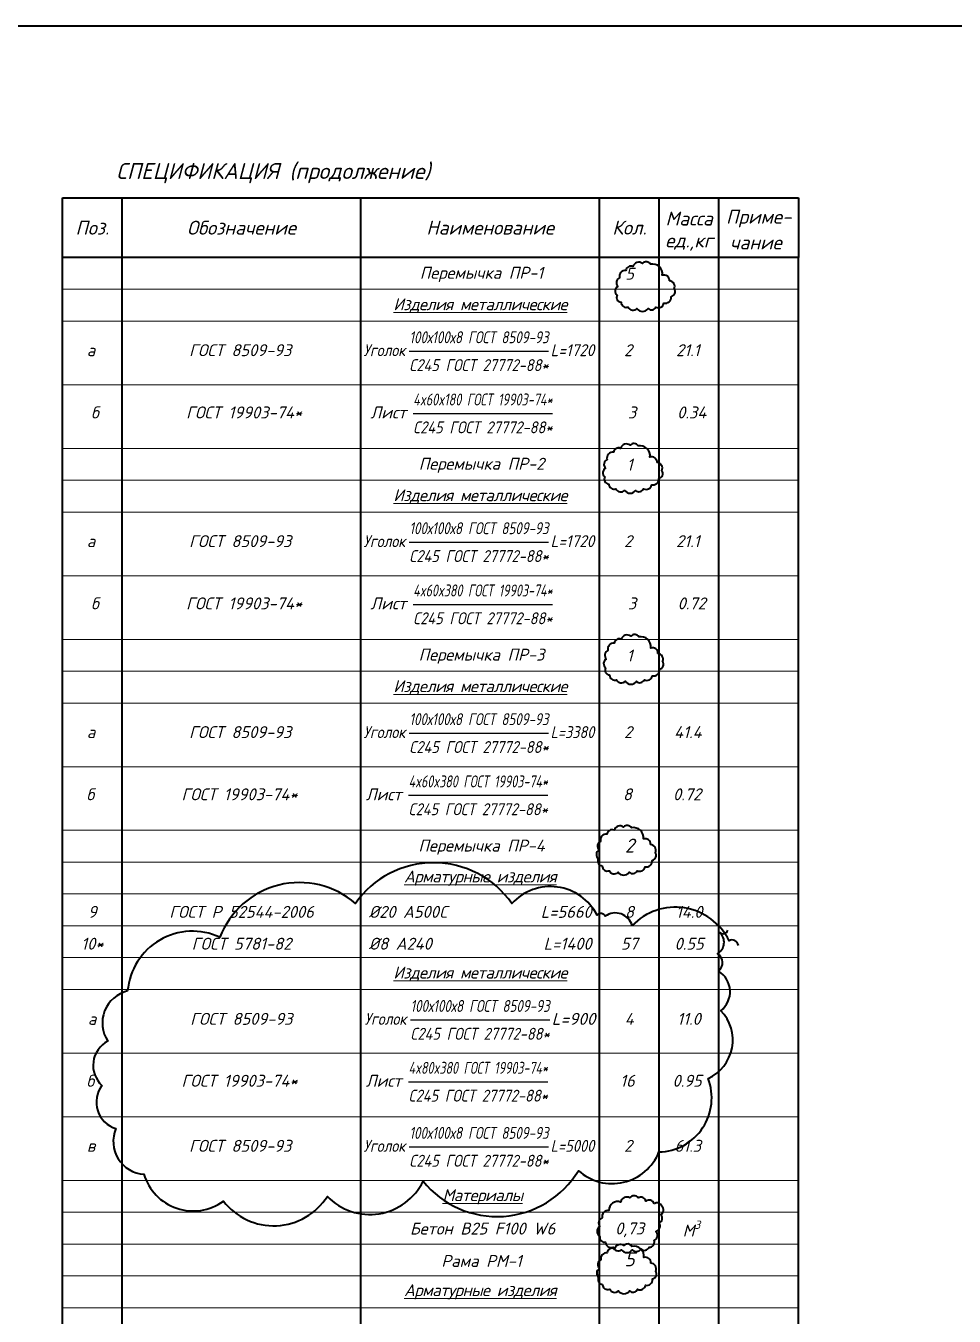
# Model space of a CAD drawing. Header units: millimetres. Extents: x -1807136 to 121189, y 23614 to 410608.
# Drawn here: x 20394 to 43727, y 87799 to 120236 of the extents above; entities that cross this region are included whole.
import ezdxf
from ezdxf.enums import TextEntityAlignment as Align

# ---------------------------------------------------------------- set-up
doc = ezdxf.new("R2010")
doc.units = ezdxf.units.MM
doc.layers.get('0').update_dxf_attribs({"lineweight": 5})
doc.layers.add('#Текст', color=7, linetype='Continuous')
doc.layers.add('k_ Рамка', color=252, linetype='Continuous', lineweight=40)
doc.layers.add('Штриховка', color=7, linetype='Continuous', lineweight=25)
doc.layers.add('NoPrint', color=18, linetype='Continuous', plot=False)
doc.styles.add('STEP PR', font='isocpeui.ttf')

# ---------------------------------------------------------------- blocks, each defined once
blk = doc.blocks.new('vcBlockST6-2-1')
at = {"color": 0, "linetype": 'ByBlock', "lineweight": -2}
blk.add_line((87.5, -8), (122.5, -8), dxfattribs=at)
at = {"color": 0, "linetype": 'ByBlock', "lineweight": -2, "style": 'STEP PR', "flags": 1}
for tag in ['CLASS', 'GOST', 'FILE', 'IDD']:
    blk.add_attdef(tag, text='', height=300, dxfattribs=at).set_placement((0, 0), align=Align.RIGHT)
at = {"color": 0, "linetype": 'ByBlock', "lineweight": -2, "style": 'STEP PR'}
for tag, p, p2 in [('НАИМЕНОВАНИЕ', (87.5, -6), (122.5, -6)), ('ПОЗИЦИЯ', (0.75, -9.25), (14.25, -9.25)), ('ОБОЗНАЧЕНИЕ', (15.75, -9.25), (74.25, -9.25)), ('ПРОФИЛЬ', (76, -9.25), (86.5, -9.25)), ('КОЛИЧЕСТВО', (135.75, -9.25), (149.25, -9.25)), ('ПРИМЕЧАНИЕ', (165.75, -9.25), (184.25, -9.25)), ('ДЛИНА', (123, -9.25), (134, -9.25)), ('МАССА', (150.75, -9.25), (164.25, -9.25)), ('СТАЛЬ', (87.5, -13), (122.5, -13))]:
    blk.add_attdef(tag, text='', height=300, dxfattribs=at).set_placement(p, p2, align=Align.FIT)
blk = doc.blocks.new('vcBlockST6-1-1')
at = {"color": 0, "linetype": 'ByBlock', "lineweight": -2, "style": 'STEP PR', "flags": 1}
for tag in ['CLASS', 'GOST', 'FILE', 'IDD']:
    blk.add_attdef(tag, text='', height=300, dxfattribs=at).set_placement((0, 0), align=Align.RIGHT)
at = {"color": 0, "linetype": 'ByBlock', "lineweight": -2, "style": 'STEP PR'}
for tag, p, p2 in [('ПОЗИЦИЯ', (0.75, -6), (14.25, -6)), ('ОБОЗНАЧЕНИЕ', (15.75, -6), (74.25, -6)), ('КОЛИЧЕСТВО', (135.75, -6), (149.25, -6)), ('ПРИМЕЧАНИЕ', (165.75, -6), (184.25, -6)), ('МАССА', (150.75, -6), (164.25, -6))]:
    blk.add_attdef(tag, text='', height=300, dxfattribs=at).set_placement(p, p2, align=Align.FIT)
blk.add_attdef('НАИМЕНОВАНИЕ', (77, -6), '', height=300, dxfattribs=at)
blk.add_attdef('ДЛИНА', text='', height=300, dxfattribs=at).set_placement((133, -6), align=Align.RIGHT)

msp = doc.modelspace()

# ---------------------------------------------------------------- linework, layer by layer
at = {"color": 8, "lineweight": 13}
for p, q in [((39814.9, 114412.1), (21314.9, 114412.1)), ((39814.9, 113612.1), (21314.9, 113612.1)), ((39814.9, 113612.1), (21314.9, 113612.1)), ((39814.9, 112812.1), (21314.9, 112812.1)), ((39814.9, 111212.1), (21314.9, 111212.1)), ((39814.9, 109612.1), (21314.9, 109612.1)), ((39814.9, 108812.1), (21314.9, 108812.1)), ((39814.9, 108012.1), (21314.9, 108012.1)), ((39814.9, 106412.1), (21314.9, 106412.1)), ((39814.9, 104812.1), (21314.9, 104812.1)), ((39814.9, 104012.1), (21314.9, 104012.1)), ((39814.9, 103212.1), (21314.9, 103212.1)), ((39814.9, 101612.1), (21314.9, 101612.1)), ((39814.9, 100012.1), (21314.9, 100012.1)), ((39814.9, 99212.1), (21314.9, 99212.1)), ((39814.9, 98412.1), (21314.9, 98412.1)), ((39814.9, 97612.1), (21314.9, 97612.1)), ((39814.9, 96812.1), (21314.9, 96812.1)), ((39814.9, 96812.1), (21314.9, 96812.1)), ((39814.9, 96012.1), (21314.9, 96012.1)), ((39814.9, 96012.1), (21314.9, 96012.1)), ((39814.9, 94412.1), (21314.9, 94412.1)), ((39814.9, 92812.1), (21314.9, 92812.1)), ((39814.9, 91212.1), (21314.9, 91212.1)), ((39814.9, 90412.1), (21314.9, 90412.1)), ((39814.9, 89612.1), (21314.9, 89612.1)), ((39814.9, 88812.1), (21314.9, 88812.1)), ((39814.9, 88812.1), (21314.9, 88812.1)), ((39814.9, 88012.1), (21314.9, 88012.1)), ((39814.9, 88012.1), (21314.9, 88012.1))]:
    msp.add_line(p, q, dxfattribs=at)
at = {"color": 3, "lineweight": 40}
msp.add_lwpolyline([(-5222.3, 120235.7), (68567.9, 120235.7), (68521.6, 66268.4), (-5268.6, 66268.4)], close=True, dxfattribs=at)
at = {"layer": 'k_ Рамка'}
for p, q in [((21314.9, 115912.1), (39814.9, 115912.1)), ((21314.9, 114412.1), (21314.9, 115912.1)), ((22814.9, 114412.1), (22814.9, 115912.1)), ((28814.9, 114412.1), (28814.9, 115912.1)), ((34814.9, 114412.1), (34814.9, 115912.1)), ((36314.9, 114412.1), (36314.9, 115912.1)), ((37814.9, 114412.1), (37814.9, 115912.1)), ((39814.9, 115912.1), (39814.9, 114412.1)), ((21314.9, 68012.1), (21314.9, 114412.1)), ((39814.9, 114412.1), (21314.9, 114412.1)), ((22814.9, 68812.1), (22814.9, 114412.1)), ((28814.9, 68812.1), (28814.9, 114412.1)), ((34814.9, 68812.1), (34814.9, 114412.1)), ((36314.9, 68812.1), (36314.9, 114412.1)), ((37814.9, 68812.1), (37814.9, 114412.1)), ((39814.9, 68012.1), (39814.9, 114412.1))]:
    msp.add_line(p, q, dxfattribs=at)
at = {"layer": 'NoPrint', "color": 3, "lineweight": 40}
for points in [[(36571.2, 113824.4, 0.5205671), (36391.8, 113963.9, 0.5205671), (36391.8, 113963.9, 0.5205671), (36092.8, 114242.8, 0.5205671), (36092.8, 114242.8, 0.5205671), (35893.4, 114262.7, 0.5205671), (35893.4, 114262.7, 0.5205671), (35654.1, 114183, 0.5205671), (35654.1, 114183, 0.5205671), (35474.7, 114083.4, 0.5205671), (35474.7, 114083.4, 0.5205671), (35315.2, 113904.1, 0.5205671), (35315.2, 113904.1, 0.5205671), (35275.3, 113684.9, 0.5205671), (35275.3, 113684.9, 0.5205671), (35255.4, 113465.8, 0.5205671), (35255.4, 113465.8, 0.5205671), (35355.1, 113286.4, 0.5205671), (35355.1, 113286.4, 0.5205671), (35534.5, 113166.9, 0.5205671), (35534.5, 113166.9, 0.5205671), (35753.8, 113127.1, 0.5205671), (35753.8, 113127.1, 0.5205671), (36032.9, 113127.1, 0.5205671), (36032.9, 113127.1, 0.5205671), (36232.3, 113166.9, 0.5205671), (36232.3, 113166.9, 0.5205671), (36431.7, 113266.5, 0.5205671), (36431.7, 113266.5, 0.5205671), (36611.1, 113425.9, 0.5205671), (36611.1, 113425.9, 0.5205671), (36690.9, 113625.2, 0.5205671), (36690.9, 113625.2, 0.5205671)], [(36260.7, 109255.3, 0.5205671), (36081.2, 109394.8, 0.5205671), (36081.2, 109394.8, 0.5205671), (35782.2, 109673.7, 0.5205671), (35782.2, 109673.7, 0.5205671), (35582.8, 109693.7, 0.5205671), (35582.8, 109693.7, 0.5205671), (35343.6, 109614, 0.5205671), (35343.6, 109614, 0.5205671), (35164.1, 109514.3, 0.5205671), (35164.1, 109514.3, 0.5205671), (35004.6, 109335, 0.5205671), (35004.6, 109335, 0.5205671), (34964.7, 109115.9, 0.5205671), (34964.7, 109115.9, 0.5205671), (34944.8, 108896.7, 0.5205671), (34944.8, 108896.7, 0.5205671), (35044.5, 108717.4, 0.5205671), (35044.5, 108717.4, 0.5205671), (35223.9, 108597.8, 0.5205671), (35223.9, 108597.8, 0.5205671), (35443.2, 108558, 0.5205671), (35443.2, 108558, 0.5205671), (35722.4, 108558, 0.5205671), (35722.4, 108558, 0.5205671), (35921.7, 108597.8, 0.5205671), (35921.7, 108597.8, 0.5205671), (36121.1, 108697.5, 0.5205671), (36121.1, 108697.5, 0.5205671), (36300.5, 108856.8, 0.5205671), (36300.5, 108856.8, 0.5205671), (36380.3, 109056.1, 0.5205671), (36380.3, 109056.1, 0.5205671)], [(36280.1, 104455.3, 0.5205671), (36100.6, 104594.8, 0.5205671), (36100.6, 104594.8, 0.5205671), (35801.6, 104873.7, 0.5205671), (35801.6, 104873.7, 0.5205671), (35602.2, 104893.7, 0.5205671), (35602.2, 104893.7, 0.5205671), (35363, 104814, 0.5205671), (35363, 104814, 0.5205671), (35183.5, 104714.3, 0.5205671), (35183.5, 104714.3, 0.5205671), (35024, 104535, 0.5205671), (35024, 104535, 0.5205671), (34984.1, 104315.9, 0.5205671), (34984.1, 104315.9, 0.5205671), (34964.2, 104096.7, 0.5205671), (34964.2, 104096.7, 0.5205671), (35063.9, 103917.4, 0.5205671), (35063.9, 103917.4, 0.5205671), (35243.3, 103797.8, 0.5205671), (35243.3, 103797.8, 0.5205671), (35462.6, 103758, 0.5205671), (35462.6, 103758, 0.5205671), (35741.8, 103758, 0.5205671), (35741.8, 103758, 0.5205671), (35941.1, 103797.8, 0.5205671), (35941.1, 103797.8, 0.5205671), (36140.5, 103897.5, 0.5205671), (36140.5, 103897.5, 0.5205671), (36320, 104056.8, 0.5205671), (36320, 104056.8, 0.5205671), (36399.7, 104256.1, 0.5205671), (36399.7, 104256.1, 0.5205671)], [(36097, 99655.3, 0.5205671), (35917.5, 99794.8, 0.5205671), (35917.5, 99794.8, 0.5205671), (35618.5, 100073.7, 0.5205671), (35618.5, 100073.7, 0.5205671), (35419.1, 100093.7, 0.5205671), (35419.1, 100093.7, 0.5205671), (35179.9, 100014, 0.5205671), (35179.9, 100014, 0.5205671), (35000.4, 99914.3, 0.5205671), (35000.4, 99914.3, 0.5205671), (34840.9, 99735, 0.5205671), (34840.9, 99735, 0.5205671), (34801, 99515.9, 0.5205671), (34801, 99515.9, 0.5205671), (34781.1, 99296.7, 0.5205671), (34781.1, 99296.7, 0.5205671), (34880.8, 99117.4, 0.5205671), (34880.8, 99117.4, 0.5205671), (35060.2, 98997.8, 0.5205671), (35060.2, 98997.8, 0.5205671), (35279.5, 98958, 0.5205671), (35279.5, 98958, 0.5205671), (35558.7, 98958, 0.5205671), (35558.7, 98958, 0.5205671), (35758, 98997.8, 0.5205671), (35758, 98997.8, 0.5205671), (35957.4, 99097.5, 0.5205671), (35957.4, 99097.5, 0.5205671), (36136.9, 99256.8, 0.5205671), (36136.9, 99256.8, 0.5205671), (36216.6, 99456.1, 0.5205671), (36216.6, 99456.1, 0.5205671)], [(36186, 90625.5, 0.5205671), (35975.6, 90688.6, 0.5205671), (35975.6, 90688.6, 0.5205671), (35786.2, 90772.7, 0.5205671), (35786.2, 90772.7, 0.5205671), (35575.8, 90772.7, 0.5205671), (35575.8, 90772.7, 0.5205671), (35344.4, 90667.6, 0.5205671), (35344.4, 90667.6, 0.5205671), (35049.9, 90457.3, 0.5205671), (35049.9, 90457.3, 0.5205671), (34881.6, 90268.1, 0.5205671), (34881.6, 90268.1, 0.5205671), (34818.5, 90057.9, 0.5205671), (34818.5, 90057.9, 0.5205671), (34818.5, 89805.6, 0.5205671), (34818.5, 89805.6, 0.5205671), (34965.7, 89658.4, 0.5205671), (34965.7, 89658.4, 0.5205671), (35155.1, 89532.3, 0.5205671), (35155.1, 89532.3, 0.5205671), (35365.5, 89469.2, 0.5205671), (35365.5, 89469.2, 0.5205671), (35639, 89469.2, 0.5205671), (35639, 89469.2, 0.5205671), (35849.3, 89490.2, 0.5205671), (35849.3, 89490.2, 0.5205671), (36059.7, 89532.3, 0.5205671), (36059.7, 89532.3, 0.5205671), (36186, 89700.4, 0.5205671), (36186, 89700.4, 0.5205671), (36228, 89931.7, 0.5205671), (36228, 89931.7, 0.5205671), (36312.2, 90142, 0.5205671), (36312.2, 90142, 0.5205671), (36354.3, 90352.2, 0.5205671), (36354.3, 90352.2, 0.5205671), (36375.3, 90562.4, 0.5205671), (36375.3, 90562.4, 0.5205671)], [(36105.7, 89133.4, 0.5205671), (35926.3, 89272.9, 0.5205671), (35926.3, 89272.9, 0.5205671), (35627.2, 89551.8, 0.5205671), (35627.2, 89551.8, 0.5205671), (35427.8, 89571.8, 0.5205671), (35427.8, 89571.8, 0.5205671), (35188.6, 89492.1, 0.5205671), (35188.6, 89492.1, 0.5205671), (35009.2, 89392.4, 0.5205671), (35009.2, 89392.4, 0.5205671), (34849.7, 89213.1, 0.5205671), (34849.7, 89213.1, 0.5205671), (34809.8, 88994, 0.5205671), (34809.8, 88994, 0.5205671), (34789.8, 88774.8, 0.5205671), (34789.8, 88774.8, 0.5205671), (34889.5, 88595.5, 0.5205671), (34889.5, 88595.5, 0.5205671), (35069, 88475.9, 0.5205671), (35069, 88475.9, 0.5205671), (35288.3, 88436.1, 0.5205671), (35288.3, 88436.1, 0.5205671), (35567.4, 88436.1, 0.5205671), (35567.4, 88436.1, 0.5205671), (35766.8, 88475.9, 0.5205671), (35766.8, 88475.9, 0.5205671), (35966.2, 88575.6, 0.5205671), (35966.2, 88575.6, 0.5205671), (36145.6, 88734.9, 0.5205671), (36145.6, 88734.9, 0.5205671), (36225.3, 88934.2, 0.5205671), (36225.3, 88934.2, 0.5205671)]]:
    msp.add_lwpolyline(points, format="xyb", close=True, dxfattribs=at)
msp.add_lwpolyline([(38303.3, 97118.6, 0.5205671), (38068.5, 97236, 0.5205671), (38068.5, 97236, 0.5205671), (35632.5, 97617.3, 0.5205671), (35632.5, 97617.3, 0.5205671), (34957.4, 97852, 0.5205671), (34957.4, 97852, 0.5205671), (34752, 97881.4, 0.5205671), (34752, 97881.4, 0.5205671), (32609.4, 98174.7, 0.5205671), (32609.4, 98174.7, 0.5205671), (28676.5, 98174.7, 0.5205671), (28676.5, 98174.7, 0.5205671), (25271.8, 97324, 0.5205671), (25271.8, 97324, 0.5205671), (22953.2, 95974.5, 0.5205671), (22953.2, 95974.5, 0.5205671), (22454.2, 94713, 0.5205671), (22454.2, 94713, 0.5205671), (22307.5, 93598.3, 0.5205671), (22307.5, 93598.3, 0.5205671), (22659.7, 92512.8, 0.5205671), (22659.7, 92512.8, 0.5205671), (23364.1, 91368.7, 0.5205671), (23364.1, 91368.7, 0.5205671), (25359.9, 90694, 0.5205671), (25359.9, 90694, 0.5205671), (27972.1, 90811.3, 0.5205671), (27972.1, 90811.3, 0.5205671), (30378.8, 91192.7, 0.5205671), (30378.8, 91192.7, 0.5205671), (34282.4, 91456.7, 0.5205671), (34282.4, 91456.7, 0.5205671), (36307.5, 91926.1, 0.5205671), (36307.5, 91926.1, 0.5205671), (37540.2, 93774.3, 0.5205671), (37540.2, 93774.3, 0.5205671), (37863.1, 95475.8, 0.5205671), (37863.1, 95475.8, 0.5205671), (37804.4, 96473.2, 0.5205671), (37804.4, 96473.2, 0.5205671), (37775, 96913.3, 0.5205671), (37775, 96913.3, 0.5205671), (37833.7, 97441.3, 0.5205671), (37833.7, 97441.3, 0.5205671), (38039.2, 97500, 0.5205671), (38039.2, 97500)], format="xyb", dxfattribs=at)

# ---------------------------------------------------------------- block references
at = {"layer": '#Текст'}
ref = msp.add_blockref('vcBlockST6-1-1', (21314.9, 98412.1), dxfattribs=dict(at, xscale=100, yscale=100))
ref.add_attrib('ПОЗИЦИЯ', '9', dxfattribs={"layer": '0', "color": 0, "linetype": 'ByBlock', "lineweight": -2, "height": 300, "style": 'STEP PR'}).set_placement((22064.9, 97812.1), align=Align.CENTER)
ref.add_attrib('ОБОЗНАЧЕНИЕ', 'ГОСТ Р 52544-2006', dxfattribs={"layer": '0', "color": 0, "linetype": 'ByBlock', "lineweight": -2, "height": 300, "style": 'STEP PR'}).set_placement((25814.9, 97812.1), align=Align.CENTER)
ref.add_attrib('НАИМЕНОВАНИЕ', '%%C20 A500C', (29014.9, 97812.1), dxfattribs={"layer": '0', "color": 0, "linetype": 'ByBlock', "lineweight": -2, "height": 300, "style": 'STEP PR'})
ref.add_attrib('ДЛИНА', 'L=5660', dxfattribs={"layer": '0', "color": 0, "linetype": 'ByBlock', "lineweight": -2, "height": 300, "style": 'STEP PR'}).set_placement((34614.9, 97812.1), align=Align.RIGHT)
ref.add_attrib('КОЛИЧЕСТВО', '8', dxfattribs={"layer": '0', "color": 0, "linetype": 'ByBlock', "lineweight": -2, "height": 300, "style": 'STEP PR'}).set_placement((35564.9, 97812.1), align=Align.CENTER)
ref.add_attrib('МАССА', '14.0', dxfattribs={"layer": '0', "color": 0, "linetype": 'ByBlock', "lineweight": -2, "height": 300, "style": 'STEP PR'}).set_placement((37064.9, 97812.1), align=Align.CENTER)
ref = msp.add_blockref('vcBlockST6-1-1', (21314.9, 97612.1), dxfattribs=dict(at, xscale=100, yscale=100))
ref.add_attrib('ПОЗИЦИЯ', '10*', dxfattribs={"layer": '0', "color": 0, "linetype": 'ByBlock', "lineweight": -2, "height": 300, "style": 'STEP PR'}).set_placement((22064.9, 97012.1), align=Align.CENTER)
ref.add_attrib('ОБОЗНАЧЕНИЕ', 'ГОСТ 5781-82', dxfattribs={"layer": '0', "color": 0, "linetype": 'ByBlock', "lineweight": -2, "height": 300, "style": 'STEP PR'}).set_placement((25814.9, 97012.1), align=Align.CENTER)
ref.add_attrib('НАИМЕНОВАНИЕ', '%%C8 A240', (29014.9, 97012.1), dxfattribs={"layer": '0', "color": 0, "linetype": 'ByBlock', "lineweight": -2, "height": 300, "style": 'STEP PR'})
ref.add_attrib('ДЛИНА', 'L=1400', dxfattribs={"layer": '0', "color": 0, "linetype": 'ByBlock', "lineweight": -2, "height": 300, "style": 'STEP PR'}).set_placement((34614.9, 97012.1), align=Align.RIGHT)
ref.add_attrib('КОЛИЧЕСТВО', '57', dxfattribs={"layer": '0', "color": 0, "linetype": 'ByBlock', "lineweight": -2, "height": 300, "style": 'STEP PR'}).set_placement((35564.9, 97012.1), align=Align.CENTER)
ref.add_attrib('МАССА', '0.55', dxfattribs={"layer": '0', "color": 0, "linetype": 'ByBlock', "lineweight": -2, "height": 300, "style": 'STEP PR'}).set_placement((37064.9, 97012.1), align=Align.CENTER)
at = {"layer": 'Штриховка'}
ref = msp.add_blockref('vcBlockST6-2-1', (21282.9, 112856.1), dxfattribs=dict(at, xscale=100, yscale=100))
ref.add_attrib('ПОЗИЦИЯ', 'a', dxfattribs={"layer": '0', "color": 0, "linetype": 'ByBlock', "lineweight": -2, "height": 300, "style": 'STEP PR'}).set_placement((22032.9, 111931.1), align=Align.CENTER)
ref.add_attrib('ОБОЗНАЧЕНИЕ', 'ГОСТ 8509-93', dxfattribs={"layer": '0', "color": 0, "linetype": 'ByBlock', "lineweight": -2, "height": 300, "style": 'STEP PR'}).set_placement((25782.9, 111931.1), align=Align.CENTER)
ref.add_attrib('ПРОФИЛЬ', 'Уголок', dxfattribs={"layer": '0', "color": 0, "linetype": 'ByBlock', "lineweight": -2, "height": 300, "style": 'STEP PR', "width": 0.773999}).set_placement((28882.9, 111931.1), (29932.9, 111931.1), align=Align.FIT)
ref.add_attrib('НАИМЕНОВАНИЕ', '100х100х8 ГОСТ 8509-93', dxfattribs={"layer": '0', "color": 0, "linetype": 'ByBlock', "lineweight": -2, "height": 300, "style": 'STEP PR', "width": 0.746124}).set_placement((30032.9, 112256.1), (33532.9, 112256.1), align=Align.FIT)
ref.add_attrib('СТАЛЬ', 'С245 ГОСТ 27772-88*', dxfattribs={"layer": '0', "color": 0, "linetype": 'ByBlock', "lineweight": -2, "height": 300, "style": 'STEP PR', "width": 0.832342}).set_placement((30032.9, 111556.1), (33532.9, 111556.1), align=Align.FIT)
ref.add_attrib('ДЛИНА', 'L=1720', dxfattribs={"layer": '0', "color": 0, "linetype": 'ByBlock', "lineweight": -2, "height": 300, "style": 'STEP PR', "width": 0.870817}).set_placement((33582.9, 111931.1), (34682.9, 111931.1), align=Align.FIT)
ref.add_attrib('КОЛИЧЕСТВО', '2', dxfattribs={"layer": '0', "color": 0, "linetype": 'ByBlock', "lineweight": -2, "height": 300, "style": 'STEP PR'}).set_placement((35532.9, 111931.1), align=Align.CENTER)
ref.add_attrib('МАССА', '21.1', dxfattribs={"layer": '0', "color": 0, "linetype": 'ByBlock', "lineweight": -2, "height": 300, "style": 'STEP PR'}).set_placement((37032.9, 111931.1), align=Align.CENTER)
ref = msp.add_blockref('vcBlockST6-2-1', (21380.5, 111292.1), dxfattribs=dict(at, xscale=100, yscale=100))
ref.add_attrib('ПОЗИЦИЯ', 'б', dxfattribs={"layer": '0', "color": 0, "linetype": 'ByBlock', "lineweight": -2, "height": 300, "style": 'STEP PR'}).set_placement((22130.5, 110367.1), align=Align.CENTER)
ref.add_attrib('ОБОЗНАЧЕНИЕ', 'ГОСТ 19903-74*', dxfattribs={"layer": '0', "color": 0, "linetype": 'ByBlock', "lineweight": -2, "height": 300, "style": 'STEP PR'}).set_placement((25880.5, 110367.1), align=Align.CENTER)
ref.add_attrib('ПРОФИЛЬ', 'Лист', dxfattribs={"layer": '0', "color": 0, "linetype": 'ByBlock', "lineweight": -2, "height": 300, "style": 'STEP PR'}).set_placement((29505.5, 110367.1), align=Align.CENTER)
ref.add_attrib('НАИМЕНОВАНИЕ', '4x60x180 ГОСТ 19903-74*', dxfattribs={"layer": '0', "color": 0, "linetype": 'ByBlock', "lineweight": -2, "height": 300, "style": 'STEP PR', "width": 0.702619}).set_placement((30130.5, 110692.1), (33630.5, 110692.1), align=Align.FIT)
ref.add_attrib('СТАЛЬ', 'С245 ГОСТ 27772-88*', dxfattribs={"layer": '0', "color": 0, "linetype": 'ByBlock', "lineweight": -2, "height": 300, "style": 'STEP PR', "width": 0.832342}).set_placement((30130.5, 109992.1), (33630.5, 109992.1), align=Align.FIT)
ref.add_attrib('КОЛИЧЕСТВО', '3', dxfattribs={"layer": '0', "color": 0, "linetype": 'ByBlock', "lineweight": -2, "height": 300, "style": 'STEP PR'}).set_placement((35630.5, 110367.1), align=Align.CENTER)
ref.add_attrib('МАССА', '0.34', dxfattribs={"layer": '0', "color": 0, "linetype": 'ByBlock', "lineweight": -2, "height": 300, "style": 'STEP PR'}).set_placement((37130.5, 110367.1), align=Align.CENTER)
ref = msp.add_blockref('vcBlockST6-2-1', (21282.9, 108056.1), dxfattribs=dict(at, xscale=100, yscale=100))
ref.add_attrib('ПОЗИЦИЯ', 'a', dxfattribs={"layer": '0', "color": 0, "linetype": 'ByBlock', "lineweight": -2, "height": 300, "style": 'STEP PR'}).set_placement((22032.9, 107131.1), align=Align.CENTER)
ref.add_attrib('ОБОЗНАЧЕНИЕ', 'ГОСТ 8509-93', dxfattribs={"layer": '0', "color": 0, "linetype": 'ByBlock', "lineweight": -2, "height": 300, "style": 'STEP PR'}).set_placement((25782.9, 107131.1), align=Align.CENTER)
ref.add_attrib('ПРОФИЛЬ', 'Уголок', dxfattribs={"layer": '0', "color": 0, "linetype": 'ByBlock', "lineweight": -2, "height": 300, "style": 'STEP PR', "width": 0.773999}).set_placement((28882.9, 107131.1), (29932.9, 107131.1), align=Align.FIT)
ref.add_attrib('НАИМЕНОВАНИЕ', '100х100х8 ГОСТ 8509-93', dxfattribs={"layer": '0', "color": 0, "linetype": 'ByBlock', "lineweight": -2, "height": 300, "style": 'STEP PR', "width": 0.746124}).set_placement((30032.9, 107456.1), (33532.9, 107456.1), align=Align.FIT)
ref.add_attrib('СТАЛЬ', 'С245 ГОСТ 27772-88*', dxfattribs={"layer": '0', "color": 0, "linetype": 'ByBlock', "lineweight": -2, "height": 300, "style": 'STEP PR', "width": 0.832342}).set_placement((30032.9, 106756.1), (33532.9, 106756.1), align=Align.FIT)
ref.add_attrib('ДЛИНА', 'L=1720', dxfattribs={"layer": '0', "color": 0, "linetype": 'ByBlock', "lineweight": -2, "height": 300, "style": 'STEP PR', "width": 0.870817}).set_placement((33582.9, 107131.1), (34682.9, 107131.1), align=Align.FIT)
ref.add_attrib('КОЛИЧЕСТВО', '2', dxfattribs={"layer": '0', "color": 0, "linetype": 'ByBlock', "lineweight": -2, "height": 300, "style": 'STEP PR'}).set_placement((35532.9, 107131.1), align=Align.CENTER)
ref.add_attrib('МАССА', '21.1', dxfattribs={"layer": '0', "color": 0, "linetype": 'ByBlock', "lineweight": -2, "height": 300, "style": 'STEP PR'}).set_placement((37032.9, 107131.1), align=Align.CENTER)
ref = msp.add_blockref('vcBlockST6-2-1', (21380.5, 106492.1), dxfattribs=dict(at, xscale=100, yscale=100))
ref.add_attrib('ПОЗИЦИЯ', 'б', dxfattribs={"layer": '0', "color": 0, "linetype": 'ByBlock', "lineweight": -2, "height": 300, "style": 'STEP PR'}).set_placement((22130.5, 105567.1), align=Align.CENTER)
ref.add_attrib('ОБОЗНАЧЕНИЕ', 'ГОСТ 19903-74*', dxfattribs={"layer": '0', "color": 0, "linetype": 'ByBlock', "lineweight": -2, "height": 300, "style": 'STEP PR'}).set_placement((25880.5, 105567.1), align=Align.CENTER)
ref.add_attrib('ПРОФИЛЬ', 'Лист', dxfattribs={"layer": '0', "color": 0, "linetype": 'ByBlock', "lineweight": -2, "height": 300, "style": 'STEP PR'}).set_placement((29505.5, 105567.1), align=Align.CENTER)
ref.add_attrib('НАИМЕНОВАНИЕ', '4x60x380 ГОСТ 19903-74*', dxfattribs={"layer": '0', "color": 0, "linetype": 'ByBlock', "lineweight": -2, "height": 300, "style": 'STEP PR', "width": 0.693944}).set_placement((30130.5, 105892.1), (33630.5, 105892.1), align=Align.FIT)
ref.add_attrib('СТАЛЬ', 'С245 ГОСТ 27772-88*', dxfattribs={"layer": '0', "color": 0, "linetype": 'ByBlock', "lineweight": -2, "height": 300, "style": 'STEP PR', "width": 0.832342}).set_placement((30130.5, 105192.1), (33630.5, 105192.1), align=Align.FIT)
ref.add_attrib('КОЛИЧЕСТВО', '3', dxfattribs={"layer": '0', "color": 0, "linetype": 'ByBlock', "lineweight": -2, "height": 300, "style": 'STEP PR'}).set_placement((35630.5, 105567.1), align=Align.CENTER)
ref.add_attrib('МАССА', '0.72', dxfattribs={"layer": '0', "color": 0, "linetype": 'ByBlock', "lineweight": -2, "height": 300, "style": 'STEP PR'}).set_placement((37130.5, 105567.1), align=Align.CENTER)
ref = msp.add_blockref('vcBlockST6-2-1', (21282.9, 103256.1), dxfattribs=dict(at, xscale=100, yscale=100))
ref.add_attrib('ПОЗИЦИЯ', 'a', dxfattribs={"layer": '0', "color": 0, "linetype": 'ByBlock', "lineweight": -2, "height": 300, "style": 'STEP PR'}).set_placement((22032.9, 102331.1), align=Align.CENTER)
ref.add_attrib('ОБОЗНАЧЕНИЕ', 'ГОСТ 8509-93', dxfattribs={"layer": '0', "color": 0, "linetype": 'ByBlock', "lineweight": -2, "height": 300, "style": 'STEP PR'}).set_placement((25782.9, 102331.1), align=Align.CENTER)
ref.add_attrib('ПРОФИЛЬ', 'Уголок', dxfattribs={"layer": '0', "color": 0, "linetype": 'ByBlock', "lineweight": -2, "height": 300, "style": 'STEP PR', "width": 0.773999}).set_placement((28882.9, 102331.1), (29932.9, 102331.1), align=Align.FIT)
ref.add_attrib('НАИМЕНОВАНИЕ', '100х100х8 ГОСТ 8509-93', dxfattribs={"layer": '0', "color": 0, "linetype": 'ByBlock', "lineweight": -2, "height": 300, "style": 'STEP PR', "width": 0.746124}).set_placement((30032.9, 102656.1), (33532.9, 102656.1), align=Align.FIT)
ref.add_attrib('СТАЛЬ', 'С245 ГОСТ 27772-88*', dxfattribs={"layer": '0', "color": 0, "linetype": 'ByBlock', "lineweight": -2, "height": 300, "style": 'STEP PR', "width": 0.832342}).set_placement((30032.9, 101956.1), (33532.9, 101956.1), align=Align.FIT)
ref.add_attrib('ДЛИНА', 'L=3380', dxfattribs={"layer": '0', "color": 0, "linetype": 'ByBlock', "lineweight": -2, "height": 300, "style": 'STEP PR', "width": 0.829904}).set_placement((33582.9, 102331.1), (34682.9, 102331.1), align=Align.FIT)
ref.add_attrib('КОЛИЧЕСТВО', '2', dxfattribs={"layer": '0', "color": 0, "linetype": 'ByBlock', "lineweight": -2, "height": 300, "style": 'STEP PR'}).set_placement((35532.9, 102331.1), align=Align.CENTER)
ref.add_attrib('МАССА', '41.4', dxfattribs={"layer": '0', "color": 0, "linetype": 'ByBlock', "lineweight": -2, "height": 300, "style": 'STEP PR'}).set_placement((37032.9, 102331.1), align=Align.CENTER)
ref = msp.add_blockref('vcBlockST6-2-1', (21264.6, 101692.1), dxfattribs=dict(at, xscale=100, yscale=100))
ref.add_attrib('ПОЗИЦИЯ', 'б', dxfattribs={"layer": '0', "color": 0, "linetype": 'ByBlock', "lineweight": -2, "height": 300, "style": 'STEP PR'}).set_placement((22014.6, 100767.1), align=Align.CENTER)
ref.add_attrib('ОБОЗНАЧЕНИЕ', 'ГОСТ 19903-74*', dxfattribs={"layer": '0', "color": 0, "linetype": 'ByBlock', "lineweight": -2, "height": 300, "style": 'STEP PR'}).set_placement((25764.6, 100767.1), align=Align.CENTER)
ref.add_attrib('ПРОФИЛЬ', 'Лист', dxfattribs={"layer": '0', "color": 0, "linetype": 'ByBlock', "lineweight": -2, "height": 300, "style": 'STEP PR'}).set_placement((29389.6, 100767.1), align=Align.CENTER)
ref.add_attrib('НАИМЕНОВАНИЕ', '4x60x380 ГОСТ 19903-74*', dxfattribs={"layer": '0', "color": 0, "linetype": 'ByBlock', "lineweight": -2, "height": 300, "style": 'STEP PR', "width": 0.693944}).set_placement((30014.6, 101092.1), (33514.6, 101092.1), align=Align.FIT)
ref.add_attrib('СТАЛЬ', 'С245 ГОСТ 27772-88*', dxfattribs={"layer": '0', "color": 0, "linetype": 'ByBlock', "lineweight": -2, "height": 300, "style": 'STEP PR', "width": 0.832342}).set_placement((30014.6, 100392.1), (33514.6, 100392.1), align=Align.FIT)
ref.add_attrib('КОЛИЧЕСТВО', '8', dxfattribs={"layer": '0', "color": 0, "linetype": 'ByBlock', "lineweight": -2, "height": 300, "style": 'STEP PR'}).set_placement((35514.6, 100767.1), align=Align.CENTER)
ref.add_attrib('МАССА', '0.72', dxfattribs={"layer": '0', "color": 0, "linetype": 'ByBlock', "lineweight": -2, "height": 300, "style": 'STEP PR'}).set_placement((37014.6, 100767.1), align=Align.CENTER)
ref = msp.add_blockref('vcBlockST6-2-1', (21310.2, 96047.4), dxfattribs=dict(at, xscale=100, yscale=100))
ref.add_attrib('ПОЗИЦИЯ', 'а', dxfattribs={"layer": '0', "color": 0, "linetype": 'ByBlock', "lineweight": -2, "height": 300, "style": 'STEP PR'}).set_placement((22060.2, 95122.4), align=Align.CENTER)
ref.add_attrib('ОБОЗНАЧЕНИЕ', 'ГОСТ 8509-93', dxfattribs={"layer": '0', "color": 0, "linetype": 'ByBlock', "lineweight": -2, "height": 300, "style": 'STEP PR'}).set_placement((25810.2, 95122.4), align=Align.CENTER)
ref.add_attrib('ПРОФИЛЬ', 'Уголок', dxfattribs={"layer": '0', "color": 0, "linetype": 'ByBlock', "lineweight": -2, "height": 300, "style": 'STEP PR', "width": 0.773999}).set_placement((28910.2, 95122.4), (29960.2, 95122.4), align=Align.FIT)
ref.add_attrib('НАИМЕНОВАНИЕ', '100х100х8 ГОСТ 8509-93', dxfattribs={"layer": '0', "color": 0, "linetype": 'ByBlock', "lineweight": -2, "height": 300, "style": 'STEP PR', "width": 0.746124}).set_placement((30060.2, 95447.4), (33560.2, 95447.4), align=Align.FIT)
ref.add_attrib('СТАЛЬ', 'С245 ГОСТ 27772-88*', dxfattribs={"layer": '0', "color": 0, "linetype": 'ByBlock', "lineweight": -2, "height": 300, "style": 'STEP PR', "width": 0.832342}).set_placement((30060.2, 94747.4), (33560.2, 94747.4), align=Align.FIT)
ref.add_attrib('ДЛИНА', 'L=900', dxfattribs={"layer": '0', "color": 0, "linetype": 'ByBlock', "lineweight": -2, "height": 300, "style": 'STEP PR', "width": 0.992821}).set_placement((33610.2, 95122.4), (34710.2, 95122.4), align=Align.FIT)
ref.add_attrib('КОЛИЧЕСТВО', '4', dxfattribs={"layer": '0', "color": 0, "linetype": 'ByBlock', "lineweight": -2, "height": 300, "style": 'STEP PR'}).set_placement((35560.2, 95122.4), align=Align.CENTER)
ref.add_attrib('МАССА', '11.0', dxfattribs={"layer": '0', "color": 0, "linetype": 'ByBlock', "lineweight": -2, "height": 300, "style": 'STEP PR'}).set_placement((37060.2, 95122.4), align=Align.CENTER)
ref = msp.add_blockref('vcBlockST6-2-1', (21264.6, 94492.1), dxfattribs=dict(at, xscale=100, yscale=100))
ref.add_attrib('ПОЗИЦИЯ', 'б', dxfattribs={"layer": '0', "color": 0, "linetype": 'ByBlock', "lineweight": -2, "height": 300, "style": 'STEP PR'}).set_placement((22014.6, 93567.1), align=Align.CENTER)
ref.add_attrib('ОБОЗНАЧЕНИЕ', 'ГОСТ 19903-74*', dxfattribs={"layer": '0', "color": 0, "linetype": 'ByBlock', "lineweight": -2, "height": 300, "style": 'STEP PR'}).set_placement((25764.6, 93567.1), align=Align.CENTER)
ref.add_attrib('ПРОФИЛЬ', 'Лист', dxfattribs={"layer": '0', "color": 0, "linetype": 'ByBlock', "lineweight": -2, "height": 300, "style": 'STEP PR'}).set_placement((29389.6, 93567.1), align=Align.CENTER)
ref.add_attrib('НАИМЕНОВАНИЕ', '4x80x380 ГОСТ 19903-74*', dxfattribs={"layer": '0', "color": 0, "linetype": 'ByBlock', "lineweight": -2, "height": 300, "style": 'STEP PR', "width": 0.693944}).set_placement((30014.6, 93892.1), (33514.6, 93892.1), align=Align.FIT)
ref.add_attrib('СТАЛЬ', 'С245 ГОСТ 27772-88*', dxfattribs={"layer": '0', "color": 0, "linetype": 'ByBlock', "lineweight": -2, "height": 300, "style": 'STEP PR', "width": 0.832342}).set_placement((30014.6, 93192.1), (33514.6, 93192.1), align=Align.FIT)
ref.add_attrib('КОЛИЧЕСТВО', '16', dxfattribs={"layer": '0', "color": 0, "linetype": 'ByBlock', "lineweight": -2, "height": 300, "style": 'STEP PR'}).set_placement((35514.6, 93567.1), align=Align.CENTER)
ref.add_attrib('МАССА', '0.95', dxfattribs={"layer": '0', "color": 0, "linetype": 'ByBlock', "lineweight": -2, "height": 300, "style": 'STEP PR'}).set_placement((37014.6, 93567.1), align=Align.CENTER)
ref = msp.add_blockref('vcBlockST6-2-1', (21282.9, 92856.1), dxfattribs=dict(at, xscale=100, yscale=100))
ref.add_attrib('ПОЗИЦИЯ', 'в', dxfattribs={"layer": '0', "color": 0, "linetype": 'ByBlock', "lineweight": -2, "height": 300, "style": 'STEP PR'}).set_placement((22032.9, 91931.1), align=Align.CENTER)
ref.add_attrib('ОБОЗНАЧЕНИЕ', 'ГОСТ 8509-93', dxfattribs={"layer": '0', "color": 0, "linetype": 'ByBlock', "lineweight": -2, "height": 300, "style": 'STEP PR'}).set_placement((25782.9, 91931.1), align=Align.CENTER)
ref.add_attrib('ПРОФИЛЬ', 'Уголок', dxfattribs={"layer": '0', "color": 0, "linetype": 'ByBlock', "lineweight": -2, "height": 300, "style": 'STEP PR', "width": 0.773999}).set_placement((28882.9, 91931.1), (29932.9, 91931.1), align=Align.FIT)
ref.add_attrib('НАИМЕНОВАНИЕ', '100х100х8 ГОСТ 8509-93', dxfattribs={"layer": '0', "color": 0, "linetype": 'ByBlock', "lineweight": -2, "height": 300, "style": 'STEP PR', "width": 0.746124}).set_placement((30032.9, 92256.1), (33532.9, 92256.1), align=Align.FIT)
ref.add_attrib('СТАЛЬ', 'С245 ГОСТ 27772-88*', dxfattribs={"layer": '0', "color": 0, "linetype": 'ByBlock', "lineweight": -2, "height": 300, "style": 'STEP PR', "width": 0.832342}).set_placement((30032.9, 91556.1), (33532.9, 91556.1), align=Align.FIT)
ref.add_attrib('ДЛИНА', 'L=5000', dxfattribs={"layer": '0', "color": 0, "linetype": 'ByBlock', "lineweight": -2, "height": 300, "style": 'STEP PR', "width": 0.829904}).set_placement((33582.9, 91931.1), (34682.9, 91931.1), align=Align.FIT)
ref.add_attrib('КОЛИЧЕСТВО', '2', dxfattribs={"layer": '0', "color": 0, "linetype": 'ByBlock', "lineweight": -2, "height": 300, "style": 'STEP PR'}).set_placement((35532.9, 91931.1), align=Align.CENTER)
ref.add_attrib('МАССА', '61.3', dxfattribs={"layer": '0', "color": 0, "linetype": 'ByBlock', "lineweight": -2, "height": 300, "style": 'STEP PR'}).set_placement((37032.9, 91931.1), align=Align.CENTER)

# ---------------------------------------------------------------- texts
at = {"style": 'STEP PR'}
for s, p in [('Масса', (37064.9, 115390.9)), ('Приме-', (38814.9, 115390.9)), ('Поз.', (22064.9, 115162.1)), ('Обозначение', (25814.9, 115162.1)), ('Наименование', (32064.9, 115162.1)), ('Кол.', (35564.9, 115162.1)), ('ед.,кг', (37064.9, 114798.7)), ('чание', (38741.7, 114790.2))]:
    msp.add_text(s, height=350, dxfattribs=at).set_placement(p, align=Align.MIDDLE)
for s, height, p in [('5', 300, (35570, 113854)), ('1', 300, (35570, 109054)), ('1', 300, (35570, 104254)), ('2', 350, (35570, 99454)), ('0,73', 300, (35570, 89854)), ('5', 350, (35570, 89054))]:
    msp.add_text(s, height=height, dxfattribs=at).set_placement(p, align=Align.CENTER)
at = {"attachment_point": 5, "style": 'STEP PR'}
for s, insert, char_height, width in [('СПЕЦИФИКАЦИЯ (продолжение)', (26614.9, 116531.3), 400, 10700.842), ('{\\fISOCPEUR|b1|i1|c204|p34;Перемычка ПР-1}', (31847.9, 113987), 300, 6000), ('{\\T0.95;\\LИзделия металлические}', (31814.9, 113212.1), 300, 6000), ('{\\fISOCPEUR|b1|i1|c204|p34;Перемычка ПР-2}', (31847.9, 109187), 300, 6000), ('{\\T0.95;\\LИзделия металлические}', (31814.9, 108412.1), 300, 6000), ('{\\fISOCPEUR|b1|i1|c204|p34;Перемычка ПР-3}', (31847.9, 104387), 300, 6000), ('{\\T0.95;\\LИзделия металлические}', (31814.9, 103612.1), 300, 6000), ('{\\fISOCPEUR|b1|i1|c204|p34;Перемычка ПР-4}', (31847.9, 99587), 300, 6000), ('{\\T0.95;\\LАрматурные изделия}', (31814.9, 98812.1), 300, 6000), ('{\\T0.95;\\LИзделия металлические}', (31814.9, 96412.1), 300, 6000), ('{\\T0.95;\\LМатериалы}', (31873.8, 90800.7), 300, 6000), ('\\A1;М{\\H0.7x;\\S3^ ;}', (37123.8, 90000.7), 300, 1500), ('Бетон В25 F100 W6 ', (31873.8, 90000.7), 300, 6000), ('{\\fISOCPEUR|b1|i1|c204|p34;Рама РМ-1}', (31847.9, 89187), 300, 6000), ('{\\T0.95;\\LАрматурные изделия}', (31814.9, 88412.1), 300, 6000)]:
    msp.add_mtext(s, dxfattribs=dict(at, insert=insert, char_height=char_height, width=width))

doc.saveas('drawing.dxf')
